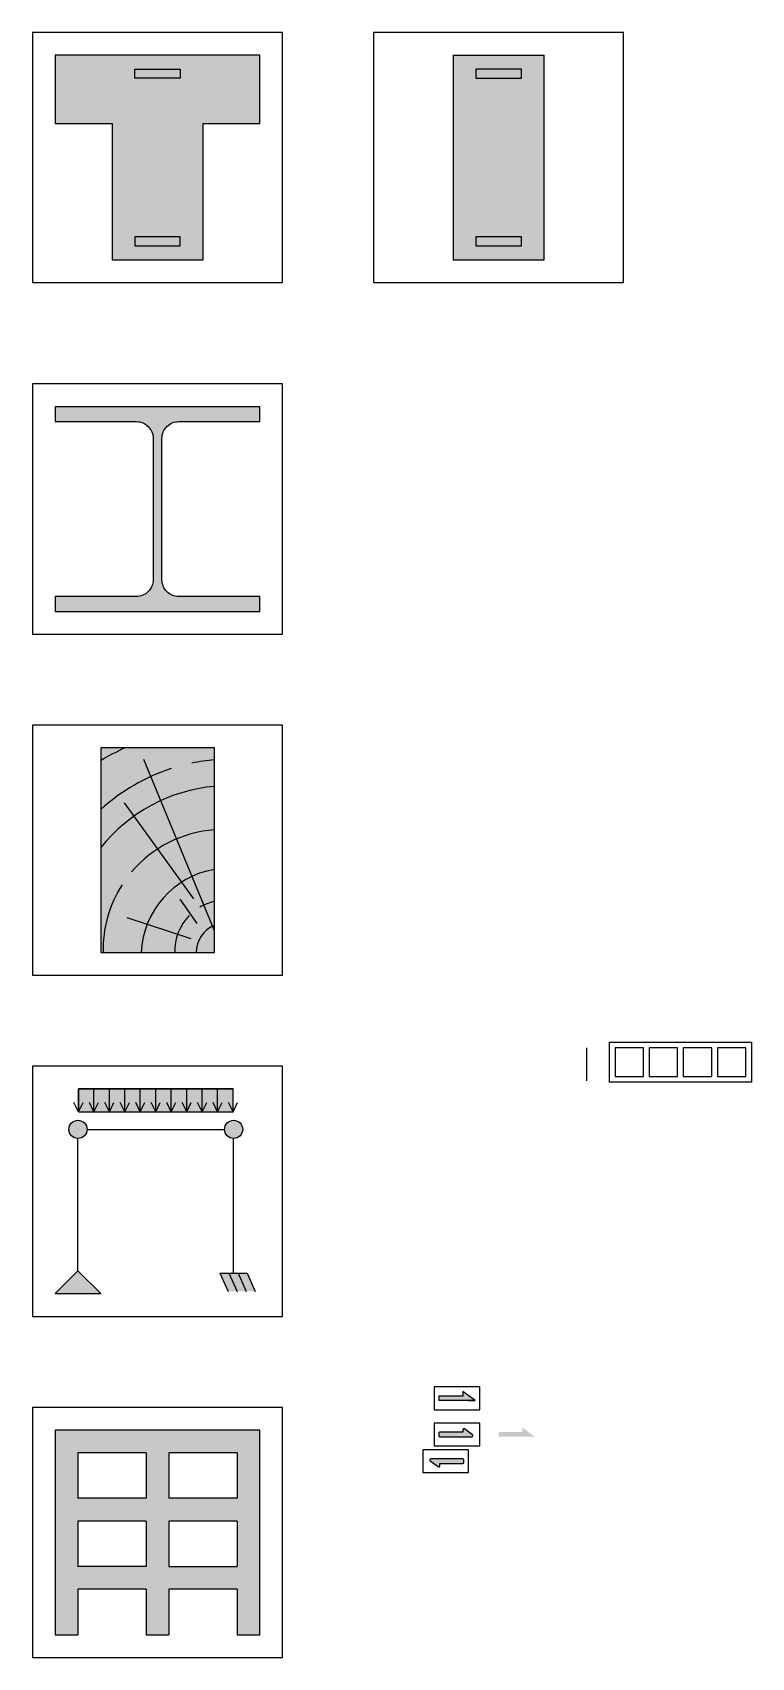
# Model space of a CAD drawing. Header units: millimetres. Extents: x 645 to 3807, y -6417 to 728.
import ezdxf

# ---------------------------------------------------------------- set-up
doc = ezdxf.new("R2010")
doc.units = ezdxf.units.MM
doc.layers.add('Defpo', color=7, linetype='Continuous', plot=False)

# ---------------------------------------------------------------- blocks, each defined once
blk = doc.blocks.new('*U1')
for q in [(0, 50), (-20, -10), (20, -10)]:
    blk.add_line((0, -50), q)
blk = doc.blocks.new('*U2')
at = {"color": 0, "linetype": 'ByBlock', "lineweight": -2, "transparency": 16777216}
for p in [(0, 0), (68, 0), (136, 0), (204, 0), (272, 0), (340, 0), (408, 0), (476, 0), (544, 0), (612, 0), (680, 0)]:
    blk.add_blockref('*U1', p, dxfattribs=at)

msp = doc.modelspace()

# ---------------------------------------------------------------- hatches: boundary and pattern name
h = msp.add_hatch(color=9)
h.dxf.hatch_style = 1
h.paths.add_polyline_path([(994.9, 328.2), (994.9, -271.8), (1394.9, -271.8), (1394.9, 328.2), (1644.9, 328.2), (1644.9, 628.2), (744.9, 628.2), (744.9, 328.2)])
h.paths.add_polyline_path([(1094.9, 526.7), (1094.9, 566.7), (1294.9, 566.7), (1294.9, 526.7)], flags=16)
h.paths.add_polyline_path([(1094.9, -170.3), (1294.9, -170.3), (1294.9, -210.3), (1094.9, -210.3)], flags=16)
h = msp.add_hatch(color=9)
h.dxf.hatch_style = 1
h.paths.add_polyline_path([(2494.9, -271.8), (2894.9, -271.8), (2894.9, 628.2), (2494.9, 628.2)])
h.paths.add_polyline_path([(2594.9, 526.7), (2594.9, 566.7), (2794.9, 566.7), (2794.9, 526.7)], flags=16)
h.paths.add_polyline_path([(2794.9, -170.3), (2794.9, -210.3), (2594.9, -210.3), (2594.9, -170.3)], flags=16)
at = {"true_color": 0x000000}
h = msp.add_hatch(color=18, dxfattribs=at)
h.dxf.hatch_style = 1
h.paths.add_polyline_path([(1094.9, 566.7), (1094.9, 526.7), (1294.9, 526.7), (1294.9, 566.7)])
h.paths.add_polyline_path([(1294.9, -210.3), (1294.9, -170.3), (1094.9, -170.3), (1094.9, -210.3)])
h = msp.add_hatch(color=18, dxfattribs=at)
h.dxf.hatch_style = 1
h.paths.add_polyline_path([(2794.9, 566.7), (2594.9, 566.7), (2594.9, 526.7), (2794.9, 526.7)])
h.paths.add_polyline_path([(2794.9, -210.3), (2794.9, -170.3), (2594.9, -170.3), (2594.9, -210.3)])
at = {"true_color": 0x303031}
h = msp.add_hatch(color=250, dxfattribs=at)
h.dxf.hatch_style = 1
h.paths.add_polyline_path([(1644.9, -917.4), (744.9, -917.4), (744.9, -982.8), (1101.8, -982.8, -0.414214), (1175.4, -1056.4), (1175.4, -1678.3, -0.414214), (1101.8, -1751.9), (744.9, -1751.9), (744.9, -1817.4), (1644.9, -1817.4), (1644.9, -1751.9), (1287.9, -1751.9, -0.414214), (1214.3, -1678.3), (1214.3, -1056.4, -0.414214), (1287.9, -982.8), (1644.9, -982.8)])
at = {"true_color": 0xa57a55}
h = msp.add_hatch(color=35, dxfattribs=at)
h.dxf.hatch_style = 1
h.paths.add_polyline_path([(1444.9, -3317.4), (1444.9, -2417.4), (944.9, -2417.4), (944.9, -3317.4)])
at = {"true_color": 0x7aafdf}
h = msp.add_hatch(color=143, dxfattribs=at)
h.dxf.hatch_style = 1
h.paths.add_polyline_path([(1527.1, -3917.4), (847.1, -3917.4), (847.1, -4017.4), (1527.1, -4017.4)])
h = msp.add_hatch(color=9)
h.dxf.hatch_style = 1
h.paths.add_polyline_path([(884.9, -4095.2, 1), (804.9, -4095.2, 1)])
h.paths.add_polyline_path([(1569.4, -4095.2, 1), (1489.4, -4095.2, 1)])
h.paths.add_polyline_path([(844.9, -4717.4), (744.9, -4817.4), (944.9, -4817.4)])
h = msp.add_hatch(color=9)
h.dxf.hatch_style = 1
h.paths.add_polyline_path([(1508.9, -4727.4), (1468.9, -4727.4), (1504.9, -4807.4), (1544.9, -4807.4)])
h.paths.add_polyline_path([(1548.9, -4727.4), (1508.9, -4727.4), (1544.9, -4807.4), (1584.9, -4807.4)])
h.paths.add_polyline_path([(1588.9, -4727.4), (1548.9, -4727.4), (1584.9, -4807.4), (1624.9, -4807.4)])
at = {"true_color": 0x636466}
h = msp.add_hatch(color=251, dxfattribs=at)
h.dxf.hatch_style = 1
h.paths.add_polyline_path([(2562.1, -5287.6), (2571.3, -5287.6), (2592.1, -5287.6), (2537.1, -5247.6), (2537.1, -5267.6), (2432.1, -5267.6), (2432.1, -5287.6)])
h = msp.add_hatch(color=251, dxfattribs=at)
h.dxf.hatch_style = 1
h.paths.add_polyline_path([(1644.9, -5417.4), (744.9, -5417.4), (744.9, -6317.4), (844.9, -6317.4), (844.9, -6117.4), (1144.9, -6117.4), (1144.9, -6317.4), (1244.9, -6317.4), (1244.9, -6117.4), (1544.9, -6117.4), (1544.9, -6317.4), (1644.9, -6317.4)])
h.paths.add_polyline_path([(1144.9, -5717.4), (844.9, -5717.4), (844.9, -5517.4), (1144.9, -5517.4)], flags=16)
h.paths.add_polyline_path([(1244.9, -5717.4), (1244.9, -5517.4), (1544.9, -5517.4), (1544.9, -5717.4)], flags=16)
h.paths.add_polyline_path([(1144.9, -5817.4), (1144.9, -6017.4), (844.9, -6017.4), (844.9, -5817.4)], flags=16)
h.paths.add_polyline_path([(1244.9, -5817.4), (1544.9, -5817.4), (1544.9, -6017.4), (1244.9, -6017.4)], flags=16)
h = msp.add_hatch(color=251, dxfattribs=at)
h.dxf.hatch_style = 1
h.paths.add_polyline_path([(2545.1, -5412.3, 0.612965), (2537.1, -5416.3), (2537.1, -5426.5), (2437.1, -5426.5, 0.414214), (2432.1, -5431.5), (2432.1, -5441.5, 0.414214), (2437.1, -5446.5), (2562.1, -5446.5), (2576.8, -5446.5, 0.72636), (2579.7, -5437.5)])
h = msp.add_hatch(color=251, dxfattribs=at)
h.dxf.hatch_style = 1
h.paths.add_polyline_path([(2824.9, -5446.5), (2834.1, -5446.5), (2854.9, -5446.5), (2799.9, -5406.5), (2799.9, -5426.5), (2694.9, -5426.5), (2694.9, -5446.5)])
h = msp.add_hatch(color=251, dxfattribs=at)
h.dxf.hatch_style = 1
h.paths.add_polyline_path([(2412.1, -5543.9), (2397.5, -5543.9, 0.72636), (2394.6, -5552.9), (2429.2, -5578.1, 0.612965), (2437.1, -5574.1), (2437.1, -5563.9), (2537.1, -5563.9, 0.414214), (2542.1, -5558.9), (2542.1, -5548.9, 0.414214), (2537.1, -5543.9)])

# ---------------------------------------------------------------- linework, layer by layer
for p, q in [((2494.9, 628.2), (2494.9, -271.8)), ((2494.9, 628.2), (2894.9, 628.2)), ((2894.9, -271.8), (2894.9, 628.2)), ((994.9, 328.2), (994.9, -271.8)), ((1394.9, -271.8), (1394.9, 328.2)), ((994.9, -271.8), (1394.9, -271.8)), ((2494.9, -271.8), (2894.9, -271.8)), ((1353.8, -3081.1), (1049.2, -2659.4)), ((1368.9, -3190.4), (1294.5, -3082.7)), ((1342.7, -3256.7), (1061.4, -3165)), ((3082.2, -3737.1), (3082.2, -3881.6)), ((847.1, -3917.4), (1527.1, -3917.4)), ((847.1, -4017.4), (1527.1, -4017.4)), ((844.9, -4717.4), (844.9, -4135.2)), ((884.9, -4095.2), (1489.4, -4095.2)), ((1529.4, -4727.4), (1529.4, -4135.2)), ((744.9, -4817.4), (844.9, -4717.4)), ((944.9, -4817.4), (844.9, -4717.4)), ((1468.9, -4727.4), (1588.9, -4727.4)), ((1468.9, -4727.4), (1504.9, -4807.4)), ((1508.9, -4727.4), (1544.9, -4807.4)), ((1548.9, -4727.4), (1584.9, -4807.4)), ((1588.9, -4727.4), (1624.9, -4807.4)), ((744.9, -4817.4), (944.9, -4817.4)), ((2562.1, -5287.6), (2592.1, -5287.6)), ((1644.9, -5417.4), (744.9, -5417.4)), ((744.9, -5417.4), (744.9, -6317.4)), ((1644.9, -6317.4), (1644.9, -5417.4)), ((2562.1, -5446.5), (2576.8, -5446.5)), ((844.9, -5517.4), (844.9, -5717.4)), ((1144.9, -5517.4), (844.9, -5517.4)), ((1144.9, -5517.4), (1144.9, -5717.4)), ((1244.9, -5517.4), (1244.9, -5717.4)), ((1544.9, -5517.4), (1244.9, -5517.4)), ((1544.9, -5517.4), (1544.9, -5717.4)), ((2412.1, -5543.9), (2397.5, -5543.9)), ((1144.9, -5717.4), (844.9, -5717.4)), ((1544.9, -5717.4), (1244.9, -5717.4)), ((1144.9, -5817.4), (844.9, -5817.4)), ((844.9, -5817.4), (844.9, -6017.4)), ((1144.9, -5817.4), (1144.9, -6017.4)), ((1544.9, -5817.4), (1244.9, -5817.4)), ((1244.9, -5817.4), (1244.9, -6017.4)), ((1544.9, -5817.4), (1544.9, -6017.4)), ((1144.9, -6017.4), (844.9, -6017.4)), ((1244.9, -6017.4), (1544.9, -6017.4)), ((1144.9, -6117.4), (844.9, -6117.4)), ((844.9, -6117.4), (844.9, -6317.4)), ((1144.9, -6117.4), (1144.9, -6317.4)), ((1544.9, -6117.4), (1244.9, -6117.4)), ((1244.9, -6117.4), (1244.9, -6317.4)), ((1544.9, -6117.4), (1544.9, -6317.4)), ((744.9, -6317.4), (844.9, -6317.4)), ((1544.9, -6317.4), (1644.9, -6317.4))]:
    msp.add_line(p, q)
for points in [[(1394.9, 328.2), (1644.9, 328.2), (1644.9, 628.2), (744.9, 628.2), (744.9, 328.2), (994.9, 328.2)], [(1444.9, -3221.7), (1134.5, -2467.9)], [(1144.9, -6317.4), (1244.9, -6317.4)]]:
    msp.add_lwpolyline(points)
for points in [[(1094.9, 566.7), (1294.9, 566.7), (1294.9, 526.7), (1094.9, 526.7)], [(2594.9, 526.7), (2794.9, 526.7), (2794.9, 566.7), (2594.9, 566.7)], [(1094.9, -210.3), (1294.9, -210.3), (1294.9, -170.3), (1094.9, -170.3)], [(2594.9, -210.3), (2794.9, -210.3), (2794.9, -170.3), (2594.9, -170.3)], [(1444.9, -3317.4), (1444.9, -2417.4), (944.9, -2417.4), (944.9, -3317.4)], [(3182.2, -3712.1), (3807.2, -3712.1), (3807.2, -3887.1), (3182.2, -3887.1)], [(3207.2, -3862.1), (3332.2, -3862.1), (3332.2, -3737.1), (3207.2, -3737.1)], [(3357.2, -3862.1), (3482.2, -3862.1), (3482.2, -3737.1), (3357.2, -3737.1)], [(3507.2, -3862.1), (3632.2, -3862.1), (3632.2, -3737.1), (3507.2, -3737.1)], [(3657.2, -3862.1), (3782.2, -3862.1), (3782.2, -3737.1), (3657.2, -3737.1)], [(1527.1, -3917.4), (847.1, -3917.4), (847.1, -4017.4), (1527.1, -4017.4)]]:
    msp.add_lwpolyline(points, close=True)
for centre in [(844.9, -4095.2), (1529.4, -4095.2)]:
    msp.add_circle(centre, 40)
for centre, radius, start, end in [((1482.8, -3359.9), 1036.5, 114.58809, 121.26599), ((1516.4, -3315.1), 847.7, 94.84103, 101.61237), ((1516.4, -3315.1), 847.7, 107.94788, 132.39495), ((1512.2, -3310.9), 727.4, 95.312, 141.25843), ((1482.8, -3304), 527.4, 94.12844, 139.65193), ((1512.2, -3336.1), 390.3, 99.93606, 177.24442), ((1482.8, -3304), 527.4, 147.32082, 181.45534), ((1495.4, -3312.3), 225.2, 102.97226, 120.58335), ((1495.4, -3312.3), 225.2, 135.66392, 181.27345), ((1491.2, -3315.1), 125.9, 111.60682, 181.00535), ((2576.8, -5441.5), 5, 270, 53.97263), ((2397.5, -5548.9), 5, 90, 233.97263)]:
    msp.add_arc(centre, radius, start, end)
at = {"layer": 'Defpo'}
for p, q in [((2537.1, -5267.6), (2432.1, -5267.6)), ((2562.1, -5287.6), (2432.1, -5287.6)), ((2592.1, -5287.6), (2537.1, -5247.6)), ((2537.1, -5247.6), (2537.1, -5267.6)), ((2592.1, -5287.6), (2562.1, -5287.6)), ((2562.1, -5287.6), (2562.1, -5287.6)), ((2537.1, -5416.3), (2537.1, -5426.5)), ((2579.7, -5437.5), (2545.1, -5412.3)), ((2394.6, -5552.9), (2429.2, -5578.1)), ((2437.1, -5574.1), (2437.1, -5563.9))]:
    msp.add_line(p, q, dxfattribs=at)
for points in [[(1744.9, 728.2), (644.9, 728.2), (644.9, -371.8), (1744.9, -371.8)], [(3244.9, 728.2), (2144.9, 728.2), (2144.9, -371.8), (3244.9, -371.8)], [(1744.9, -817.4), (644.9, -817.4), (644.9, -1917.4), (1744.9, -1917.4)], [(1744.9, -2317.4), (644.9, -2317.4), (644.9, -3417.4), (1744.9, -3417.4)], [(1744.9, -3817.4), (644.9, -3817.4), (644.9, -4917.4), (1744.9, -4917.4)], [(2412.1, -5327.6), (2612.1, -5327.6), (2612.1, -5227.6), (2412.1, -5227.6)], [(1744.9, -5317.4), (644.9, -5317.4), (644.9, -6417.4), (1744.9, -6417.4)], [(2412.1, -5486.5), (2612.1, -5486.5), (2612.1, -5386.5), (2412.1, -5386.5)], [(2562.1, -5503.9), (2362.1, -5503.9), (2362.1, -5603.9), (2562.1, -5603.9)]]:
    msp.add_lwpolyline(points, close=True, dxfattribs=at)
msp.add_lwpolyline([(1644.9, -1817.4), (1644.9, -1751.9), (1287.9, -1751.9, -0.414214), (1214.3, -1678.3), (1214.3, -1056.4, -0.414214), (1287.9, -982.8), (1644.9, -982.8), (1644.9, -917.4), (744.9, -917.4), (744.9, -982.8), (1101.8, -982.8, -0.414214), (1175.4, -1056.4), (1175.4, -1678.3, -0.414214), (1101.8, -1751.9), (744.9, -1751.9), (744.9, -1817.4)], format="xyb", close=True, dxfattribs=at)
msp.add_lwpolyline([(2432.1, -5267.6), (2432.1, -5287.6)], dxfattribs=at)
for points in [[(2537.1, -5426.5), (2437.1, -5426.5, 0.414214), (2432.1, -5431.5), (2432.1, -5441.5, 0.414214), (2437.1, -5446.5), (2562.1, -5446.5)], [(2437.1, -5563.9), (2537.1, -5563.9, 0.414214), (2542.1, -5558.9), (2542.1, -5548.9, 0.414214), (2537.1, -5543.9), (2412.1, -5543.9)]]:
    msp.add_lwpolyline(points, format="xyb", dxfattribs=at)
for centre, start, end in [((2542.1, -5416.3), 53.97263, 180), ((2432.1, -5574.1), 233.97263, 0)]:
    msp.add_arc(centre, 5, start, end, dxfattribs=at)

# ---------------------------------------------------------------- block references
msp.add_blockref('*U2', (847.1, -3967.4))

doc.saveas('drawing.dxf')
